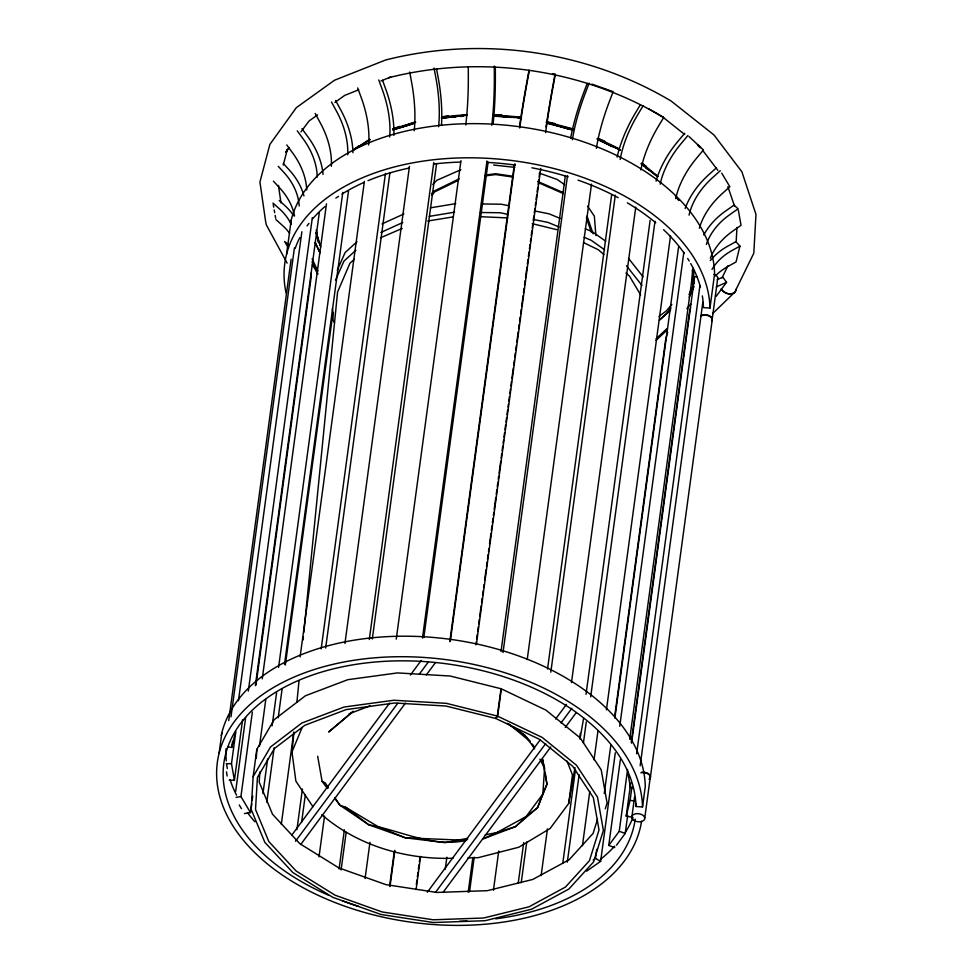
<?xml version="1.0" encoding="UTF-8"?>
<svg xmlns="http://www.w3.org/2000/svg" width="974" height="974" viewBox="0 0 974 974"><rect width="100%" height="100%" fill="white"/><g stroke="black" fill="none" stroke-linecap="round" stroke-linejoin="round"><path stroke-width="1.46" d="M736.137 242.368L736.965 227.405M497.641 716.182L495.888 718.532L539.352 739.254L572.809 766.392L593.312 797.548L599.022 829.945L589.44 860.699L565.407 887.095L529.077 906.782L483.652 918.007L433.187 919.785L382.149 911.956L335.08 895.203L296.145 871.024L268.824 841.56L255.517 809.431L257.428 777.495L274.376 748.58L304.862 725.265L346.172 709.596L394.64 702.997L445.958 706.028L495.583 718.435L497.324 716.073L501.026 688.74L450.146 676.017L397.514 672.912L347.828 679.682L305.471 695.74L274.218 719.652L256.844 749.298L253.143 776.631L251.182 809.382L264.818 842.315L292.845 872.521L332.755 897.322L381.017 914.489L433.345 922.524L485.089 920.71L531.658 909.192L568.913 889.006L593.556 861.941L603.381 830.408L597.525 797.195L576.511 765.26L542.201 737.428L497.641 716.182L501.33 688.849L545.89 710.095L580.2 737.915L601.226 769.85L607.082 803.063L605.292 808.797M256.308 758.222L256.844 749.298M259.827 771.932L259.218 782.098L272.513 814.227L299.846 843.679L338.769 867.858L385.85 884.611L436.888 892.452L487.353 890.674L532.766 879.449L569.108 859.762L593.129 833.367L597.488 819.378M485.186 834.864L496.874 832.575L515.502 826.634L526.179 816.516L542.835 794.041L546.938 784.204L542.481 759.05L544.576 768.182L542.835 794.041L537.575 807.677L515.502 826.634L483.408 838.784L496.874 832.575L526.179 816.516L537.575 807.677L546.938 784.204L545.221 772.552M312.946 806.74L295.877 781.124L291.969 751.94L293.929 732.265M296.924 702.011L299.018 680.826M303.072 639.979L303.377 636.947M303.827 632.406L337.576 291.981L349.946 263.26L354.353 259.303M467.861 857.899L478.173 857.668L518.874 847.21L550.176 828.448L568.719 803.44L572.456 774.878L567.002 761.059M219.113 753.158L221.889 732.655M286.575 254.263L291.189 220.087M228.732 720.65L291.116 259.218M230.996 716.852L294.416 247.871M227.855 746.741L231.739 747.435L232.555 741.397M238.46 700.732L301.867 231.751M229.219 780.162L234.417 780.235L231.483 763.726L235.769 732.058M234.417 780.235L242.575 719.92M248.321 691.114L312.337 217.616M235.647 791.521L245.643 717.631M255.346 685.708L319.362 212.21M244.401 813.582L250.488 812.596L240.931 796.562L252.351 712.116M256.016 684.978L310.657 280.841A76.788 54.142 -30.8 0 0 311.108 273.134M262.25 678.829L326.473 203.834M250.488 812.596L251.718 803.55M252.12 800.531L252.741 796.014M259.461 746.254L265.78 699.502M278.576 667.385L342.799 192.389M262.943 793.664L267.631 758.977M272.123 725.8L276.604 692.636M284.505 664.329L348.534 190.831M266.791 802.223L274.12 747.935M278.199 717.777L282.083 689.129M285.333 664.999L333.047 312.143M300.102 656.89L364.386 181.395M281.316 824.223L293.746 732.241M321.164 648.915L385.461 173.421M296.924 829.69L302.427 788.977M301.611 822.299L305.288 795.161M325.657 648.014L389.953 172.52M344.942 643.449L409.433 166.457M319.022 856.828L324.525 816.115M369.304 639.492L433.807 162.5M339.074 869.003L344.37 829.799M341.083 869.989L346.172 832.295M372.312 638.981L436.596 163.498M396.248 639.175L460.946 160.673M365.08 878.536L369.962 842.34M422.473 637.994L486.963 161.002M389.637 885.938L394.324 851.252M390.002 886.498L394.896 850.302M423.812 637.617L488.096 162.122M416.336 884.489L416.945 879.972M417.359 876.953L417.968 872.424M418.37 869.417L418.99 864.888M419.392 861.868L420.001 857.351M416.093 889.579L420.573 856.402M449.805 641.732L514.296 164.74M450.378 640.77L514.869 163.778M445.228 869.271L446.859 857.205M475.896 644.812L476.298 641.805M476.712 638.798L477.321 634.281M477.723 631.274L478.331 626.757M478.745 623.75L479.354 619.233M479.756 616.225L481.18 605.694M481.594 602.687L482.203 598.17M482.605 595.163L483.214 590.646M483.628 587.639L484.029 584.631M484.638 580.114L486.063 569.583M486.476 566.576L487.085 562.059M487.487 559.052L488.096 554.535M488.51 551.528L488.911 548.52M489.52 544.003L490.945 533.472M491.359 530.465L491.967 525.948M492.369 522.941L492.978 518.424M493.392 515.416L493.794 512.397M494.208 509.39L495.827 497.361M496.241 494.342L496.85 489.837M497.251 486.817L497.86 482.313M498.274 479.293L498.676 476.286M499.09 473.279L500.709 461.238M501.123 458.23L501.732 453.714M502.134 450.706L502.754 446.189M503.156 443.182L503.558 440.175M503.972 437.168L504.581 432.651M504.982 429.644L505.591 425.127M506.005 422.119L506.614 417.603M507.016 414.595L507.637 410.078M508.038 407.071L508.44 404.064M508.854 401.057L509.463 396.54M509.865 393.533L510.486 389.016M510.887 386.008L511.496 381.491M511.898 378.484L513.322 367.953M513.736 364.946L514.345 360.429M514.747 357.421L515.368 352.905M515.77 349.897L516.378 345.38M516.792 342.373L518.205 331.842M518.618 328.822L519.227 324.318M519.629 321.298L520.25 316.793M520.652 313.774L521.26 309.269M521.674 306.25L523.099 295.719M523.501 292.711L524.109 288.194M524.523 285.187L525.132 280.67M525.534 277.663L526.958 267.132M527.36 264.124L527.981 259.608M528.383 256.6L528.992 252.083M529.406 249.076L530.014 244.559M530.416 241.552L530.83 238.545M531.232 235.538L531.841 231.021M532.242 228.013L532.863 223.496M533.265 220.489L533.874 215.972M534.288 212.965L534.896 208.448M535.298 205.441L535.712 202.434M536.114 199.427L536.723 194.91M537.137 191.902L537.745 187.385M538.147 184.378L538.756 179.861M539.17 176.854L539.779 172.337M476.469 643.863L540.753 168.368M468.19 892.221L472.877 857.534M501.013 651.569L565.297 176.075M469.529 891.819L474.216 857.132M503.022 652.543L567.513 175.551M493.441 890.236L498.737 851.033M527.214 659.581L591.51 184.086M518.217 883.26L523.72 842.547M547.546 669.028L611.623 195.043M521.224 882.748L526.727 842.035M550.809 672.182L615.3 195.19M541.13 875.614L547.449 828.874M571.482 682.591L635.766 207.097M562.802 863.122L575.451 769.63M579.932 736.454L580.346 733.434M586.031 694.328L650.121 220.331M567.306 862.209L579.128 774.744M583.414 743.077L586.263 721.965M590.682 696.848L654.978 221.354M582.44 845.7L589.781 791.412M594.055 759.744L597.939 731.097M606.437 709.803L670.526 235.818M593.166 860.018L595.504 858.386L596.721 849.328M604.27 793.542L610.795 745.28M614.667 716.633L665.23 342.665A76.788 50.149 55 0 1 667.701 332.341M614.874 718.203L678.549 247.238M586.628 871.17L600.617 861.357L615.3 752.78M619.744 726.251L683.833 252.266M614.752 847.563L608.75 845.432L620.377 759.476M629.715 739.266L693.391 268.3M608.75 845.432L619.233 831.297L627.585 769.472M631.262 742.322L688.959 315.576A76.788 57.125 36.5 0 1 690.615 307.979M631.554 743.162L694.62 276.701L697.214 276.738M632.686 817.308L626.209 816.163L630.702 782.986M616.493 845.213L625.223 833.427L627.67 815.335M626.209 816.163L630.117 800.299L631.956 786.724M636.631 753.779L699.904 285.808M631.785 817.649L634.549 797.146M640.161 765.771L702.826 302.317M221.208 735.54A214.158 132.44 7.7 0 1 444.984 638.652A214.158 132.44 7.7 0 1 645.287 786.481L642.511 806.983L635.961 806.496L636.363 803.574M702.351 295.926A207.572 128.361 7.7 0 1 703.423 307.601L709.961 308.088L714.587 273.913A214.158 132.44 7.7 0 0 514.284 126.084A214.158 132.44 7.7 0 0 290.508 222.973M644.788 817.819L650.328 776.814M712.238 318.912L717.789 277.907M650.364 777.447L712.152 320.409A6.587 4.066 7.7 0 0 708.293 315.734A6.587 4.066 7.7 0 0 700.562 316.282M568.719 803.44L574.989 767.561M579.956 739.156L583.609 718.228M529.016 70.177L527.384 79.077A76.788 3.993 -79.9 0 0 519.483 126.717M529.211 71.005L527.579 79.905A70.201 3.652 -79.9 0 0 519.702 128.032M554.9 74.767L553.269 83.667A76.788 3.993 -79.9 0 0 551.747 92.128M231.739 747.435L235.635 731.571M710.338 260.557A76.788 60.205 13.8 0 1 727.675 246.215L735.857 241.674L739.948 246.105L736.04 261.969L727.858 266.511A70.201 55.055 13.8 0 0 715.354 275.898M283.239 165.081L287.452 149.095L285.796 152.37L289.363 147.549M587.237 83.423L583.998 91.897A76.788 19.443 -70.4 0 0 570.654 138.101M589.136 83.131L585.362 93.017A70.201 17.776 -70.4 0 0 572.371 139.806M291.969 751.94L302.135 727.493M337.284 270.175L345.1 252.583L356.995 241.735M335.531 280.062L343.944 261.129L355.839 250.269M688.983 294.72L692.77 286.429L692.331 270.017M689.19 297.301L694.06 286.636M722.051 277.809L727.907 265.829M253.143 776.631L270.516 746.985L301.77 723.073L344.126 707.014L393.825 700.245L446.445 703.35L497.324 716.073M639.991 105.338L635.328 113.154A76.788 33.566 -59.8 0 0 617.126 157.131M643.169 105.642L637.714 114.762A70.201 30.693 -59.8 0 0 620.182 159.456M670.672 307.942L667.397 312.922L660.031 319.667M670.794 307.942L667.397 312.922L670.648 309.866M300.966 131.88L309.002 121.032L317.621 114.847M431.701 193.753L433.43 191.415L459.265 178.79M431.932 195.433L434.489 191.975L458.608 180.202M291.969 834.876L389.612 703.082M410.407 675.019L421.255 660.372M295.548 841.219L397.709 703.325M419.404 674.045L428.438 661.833M300.649 844.568L405.513 703.021M426.308 674.958L435.341 662.746M716.085 296.437L726.567 282.302L722.805 277.176L717.716 279.453M427.282 892.269L540.278 739.741M555.643 718.995L566.491 704.348M435.378 892.513L545.659 743.637M561.036 722.903L571.884 708.256M443.182 892.208L550.76 746.997M565.224 727.468L576.072 712.834M684.673 133.292L677.867 141.425A76.788 45.401 -47.1 0 0 656.099 181.152M687.9 135.508L681.094 143.641A70.201 41.517 -47.1 0 0 660.165 184.171M671.841 304.436L666.216 311.023L658.972 316.416M432.748 184.549L436.766 180.336L460.872 169.707M712.712 313.506L734.518 292.443M659.361 320.202L670.441 309.939M656.074 338.769L667.153 328.494M656.001 340.376L667.153 330.028M716.462 167.772L708.719 174.76A76.788 54.142 -30.8 0 0 685.124 208.533M720.285 170.694L712.53 177.682A70.201 49.504 -30.8 0 0 689.056 215.108M353.136 711.227L328.652 732.022L352.028 712.432M353.343 150.081L369.73 139.525M334.861 102.465L344.711 95.391L358.651 89.839M353.075 150.045L359.211 145.65M352.527 150.568L369.779 139.428M359.856 146.49L364.933 143.19M367.478 141.547L370.01 139.891M739.948 246.105L731.766 250.647A70.201 55.055 13.8 0 0 711.982 269.433M382.015 223.923L403.918 213.951M380.858 232.469L402.773 222.498M726.567 282.302L718.922 285.723A70.201 52.231 36.5 0 0 716.34 286.977M380.481 237.802L402.177 228.452M380.931 80.939L389.283 77.603M396.929 128.702L409.823 124.794M399.474 126.413L392.644 129.079L415.484 121.908M349.082 713.808L370.023 705.882M414.814 122.541L392.839 129.907M393.021 129.81L415.679 122.237M390.684 77.056L388.626 77.725C480.815 54.361 581.685 68.509 663.416 117.306M399.632 127.643L413.658 123.759M467.642 838.31L445.142 842.668L405.33 837.81L368.769 824.795L339.865 805.206L334.545 798.059M430.386 207.839L455.771 203.639M429.23 216.386L454.614 212.174M442.366 116.856L467.252 114.567M427.659 221.025L452.752 216.958M236.061 797.353L240.931 796.562M445.325 117.623L455.589 116.649M442.281 116.831L448.284 115.894M466.814 115.273L442.293 118.231M485.369 175.028L495.571 173.749L513.164 176.282M485.235 175.892L495.717 174.577L512.263 176.964M441.295 117.951L466.984 114.944M465.742 840.574C432.383 847.66 400.886 830.639 368.769 824.795L345.636 807.251L339.865 805.206L334.983 797.755M459.959 116.356L462.881 116.15M448.308 117.148L455.893 116.697M460.446 116.417L463.49 116.235M467.532 839.6L458.864 840.038L405.33 837.81L377.766 826.463L345.636 807.251M453.117 858.228C406.353 859.884 357.482 845.688 321.822 814.702M481.521 203.956L501.208 204.211L508.477 205.672M480.365 212.502L500.052 212.746L507.32 214.207M226.285 763.653L231.483 763.726M633.21 788.295L630.616 788.258L627.682 771.749M492.929 114.762L521.248 117.136M498.554 116.113L512.068 117.391M492.625 114.652L501.671 114.944M480.937 216.703L507.697 217.92M521.516 117.951L493.55 116.15M493.246 115.65L521.382 117.501M493.635 165.044L514.747 167.345M518.071 118.073L521.078 118.414M501.549 116.198L510.571 117.318M552.502 73.598L555.375 74.109L553.463 84.495A70.201 3.652 -79.9 0 0 545.586 132.622M630.117 800.299L634.001 800.981M546.487 121.872L572.493 128.763M534.616 210.932L549.129 213.854L560.257 218.456M533.46 219.479L547.972 222.401L559.1 227.003M552.124 124.258L572.152 130.005M546.475 121.75L555.326 123.637M573.029 129.785L547.205 123.369M532.242 223.655L556.751 229.669M546.244 122.675L573.82 129.53M555.058 124.879L568.11 128.921M591.961 84.141L613.133 91.666L609.359 101.564A70.201 17.776 -70.4 0 0 596.368 148.352M539.243 173.092L557.225 179.496L564.664 184.731M619.233 831.297L625.223 833.427M598.06 138.503L619.33 148.864M585.301 228.805L592.253 231.69L605.804 241.284M584.144 237.352L591.096 240.225L604.647 249.831M601.688 141.303L612.317 146.599M597.89 138.357L604.891 141.279M537.794 181.468L562.862 192.45M538.683 182.783L563.386 193.595M620.487 150.179L597.987 139.708M596.867 138.892L620.304 149.801M317.658 756.226L322.114 781.391L325.219 782.877L328.482 787.832M583.463 242.563L598.158 249.661L603.941 254.531M604.489 142.472L612.171 146.563M648.294 108.613L663.635 117.55L658.181 126.669A70.201 30.693 -59.8 0 0 640.916 169.878M595.504 858.386L600.617 861.357M507.137 723.317L524.73 735.236L530.258 741.397M642.755 163.912L657.73 176.318M641.537 163.048L646.346 166.432M513.992 727.298L524.73 735.236L534.495 748.336M288.706 244.693L284.591 241.54L287.537 246.471M641.282 163.778L657.815 176.72M641.184 163.839L657.56 176.684M662.71 116.977L684.722 134.522M697.469 144.676L699.782 146.526M509.098 724.108L530.026 741.457M625.905 273.061L629.374 275.983L640.588 294.793M279.185 200.486L284.712 205.441A76.788 59.195 -10.1 0 1 293.673 215.729M272.988 203.055L279.623 209.008A70.201 54.118 -10.1 0 1 291.141 224.3M275.91 219.576L282.545 225.518A70.201 54.118 -10.1 0 1 289.631 233.31M689.008 136.543L703.447 149.972L696.641 158.105A70.201 41.517 -47.1 0 0 675.712 198.635M697.993 145.686L700.209 147.756M283.312 163.51L288.974 169.646A76.788 60.205 13.8 0 1 303.961 195.92M278.247 166.323L283.909 172.459A70.201 55.055 13.8 0 1 299.201 206.001M273.402 181.164L280.001 188.323A70.201 55.055 13.8 0 1 294.55 215.997M628.559 258.427L643.144 276.896M626.489 265.817L641.988 285.431M675.396 195.896L678.89 200.413M702.498 150.106L717.85 170.353M322.114 781.391L327.447 788.526M301.989 128.714L308.04 137.005A76.788 57.125 36.5 0 1 323.064 174.431M297.253 130.82L303.316 139.112A70.201 52.231 36.5 0 1 317.244 177.11M286.782 144.956L292.845 153.247A70.201 52.231 36.5 0 1 306.737 190.003M532.802 744.793L534.409 747.18M587.566 206.098L594.335 216.143L595.893 235.525M676.346 197.052L677.953 199.633M721.758 173.165L729.843 186.728L722.099 193.716A70.201 49.504 -30.8 0 0 699.356 228.245M239.251 804.95L241.455 808.651M335.58 100.48L340.632 109.733A76.788 50.149 55 0 1 352.941 152.687M331.477 102.002L336.529 111.255A70.201 45.851 55 0 1 347.694 154.817M315.15 113.447L320.202 122.7A70.201 45.851 55 0 1 331.367 166.262M287.135 263.102L266.316 224.848L265.598 221.329L259.924 182.053L269.871 144.408L296.339 107.651L334.496 80.245L385.667 59.974C481.448 35.697 586.251 50.404 671.183 101.089L713.905 134.887L741.896 171.814L755.97 214.414L753.815 253.179L736.234 289.108A9.216 6.855 36.5 0 1 730.159 293.892A9.216 6.855 36.5 0 1 721.21 289.083M334.532 322.784L333.132 320.166L332.438 308.502M531.853 743.71L534.531 748.86M539.888 759.16L544.576 768.182M315.32 242.782L319.874 252.29M312.094 258.877L317.962 271.125M312.118 261.641L318.023 273.974M315.247 242.709L319.959 253.021M382.538 80.331L385.655 88.89A76.788 39.751 69.3 0 1 393.886 135.362M378.776 79.978L382.417 89.961A70.201 36.342 69.3 0 1 389.661 137.005M357.702 87.952L361.354 97.936A70.201 36.342 69.3 0 1 368.598 144.98M727.895 186.691L734.615 206.33M587.054 216.131L593.105 233.833M586.397 217.92L591.279 232.177M318.157 239.701L320.069 245.436M316.209 232.543L320.714 246.872M316.002 232.543L317.682 238.265L316.246 229.827M436.522 68.752L438.178 77.689A76.788 26.639 80.8 0 1 441.453 125.476M434.063 68.058L435.999 78.48A70.201 24.362 80.8 0 1 438.592 126.742M409.689 72.015L411.625 82.437A70.201 24.362 80.8 0 1 414.218 130.711M738.353 210.189L741.031 225.323L732.813 231.082A70.201 54.118 -10.1 0 0 710.314 258.147M316.343 231.982L318.145 242.076M273.231 204.43L273.718 207.182M274.205 209.934L274.692 212.685M275.179 215.437L275.666 218.2M226.455 771.895L227.185 776.022M278.454 185.425L280.975 202.884M693.622 270.115L693.987 283.629M495.316 66.853L495.352 75.911A76.788 11.725 -89.3 0 1 493.112 124.088M494.293 66.049L494.342 76.617A70.201 10.714 -89.3 0 1 491.773 125.256M468.287 67.23L468.324 76.289A70.201 10.714 -89.3 0 1 465.755 124.928M641.501 772.297A6.587 4.066 7.7 0 1 649.159 774.306A6.587 4.066 7.7 0 1 649.001 779.285M640.904 772.82A6.587 4.066 7.7 0 1 648.331 774.135A6.587 4.066 7.7 0 1 649.828 778.859M713.905 274.291A6.587 4.066 7.7 0 1 717.278 279.964M701.852 315.223A6.587 4.066 7.7 0 1 709.815 315.978A6.587 4.066 7.7 0 1 711.738 320.97M546.012 126.949A76.788 3.993 -79.9 0 1 546.463 123.966M546.901 121.141A76.788 3.993 -79.9 0 1 549.543 104.802M549.786 103.402A76.788 3.993 -79.9 0 1 551.491 93.541M706.345 244.437A70.201 54.118 -10.1 0 1 729.891 214.572L738.109 208.813L733.994 205.137L725.776 210.895A76.788 59.195 -10.1 0 0 703.776 234.965M686.901 308.721A76.788 57.125 36.5 0 1 690.822 304.192M312.301 265.038A76.788 54.142 -30.8 0 1 317.366 273.56M736.125 289.266A9.216 6.855 36.6 0 1 730.05 294.038A9.216 6.855 36.6 0 1 721.113 289.229M635.231 819.134A207.572 128.361 7.7 0 1 495.669 918.811M467.118 921.087A207.572 128.361 7.7 0 1 459.679 921.246M358.59 906.368A207.572 128.361 7.7 0 1 342.714 900.95M328.457 895.203A207.572 128.361 7.7 0 1 324.159 671.317A207.572 128.361 7.7 0 1 635.961 806.496M641.562 821.301A214.158 132.44 7.7 0 1 312.337 892.513A214.158 132.44 7.7 0 1 327.386 665.729A214.158 132.44 7.7 0 1 642.511 806.983M632.893 817.722A207.572 128.361 7.7 0 1 625.357 832.295M614.704 846.138A207.572 128.361 7.7 0 1 600.434 859.397M254.871 821.764A207.572 128.361 7.7 0 1 247.469 812.645M236.536 795.186A207.572 128.361 7.7 0 1 230.132 779.76M227.307 768.535A207.572 128.361 7.7 0 1 226.601 763.981M226.26 760.925A207.572 128.361 7.7 0 1 226.053 748.714M286.039 292.833A214.158 132.44 7.7 0 1 481.071 158.019A214.158 132.44 7.7 0 1 709.961 308.088M295.134 248.492A207.572 128.361 7.7 0 1 299.846 237.583M307.066 225.871A207.572 128.361 7.7 0 1 308.916 223.387M312.447 219.04A207.572 128.361 7.7 0 1 324.902 206.61M335.872 198.112A207.572 128.361 7.7 0 1 338.465 196.346M341.935 194.094A207.572 128.361 7.7 0 1 363.85 182.479M368.026 180.665A207.572 128.361 7.7 0 1 409.421 168.003M433.515 164.058A207.572 128.361 7.7 0 1 460.641 162.061M486.671 162.366A207.572 128.361 7.7 0 1 515.356 165.093M531.841 167.796A207.572 128.361 7.7 0 1 568.195 176.878M578.057 180.141A207.572 128.361 7.7 0 1 618.198 197.698M627.341 202.848A207.572 128.361 7.7 0 1 655.782 222.815M663.574 229.706A207.572 128.361 7.7 0 1 684.332 253.447M687.681 258.487A207.572 128.361 7.7 0 1 689.227 261.02M690.7 263.564A207.572 128.361 7.7 0 1 700.44 287.074M648.1 169.5L645.835 167.552L648.087 169.525M633.015 819.731A6.587 4.066 7.7 0 0 644.289 819.865A6.587 4.066 7.7 0 0 637.556 813.607A6.587 4.066 7.7 0 0 633.015 819.731"/></g></svg>
